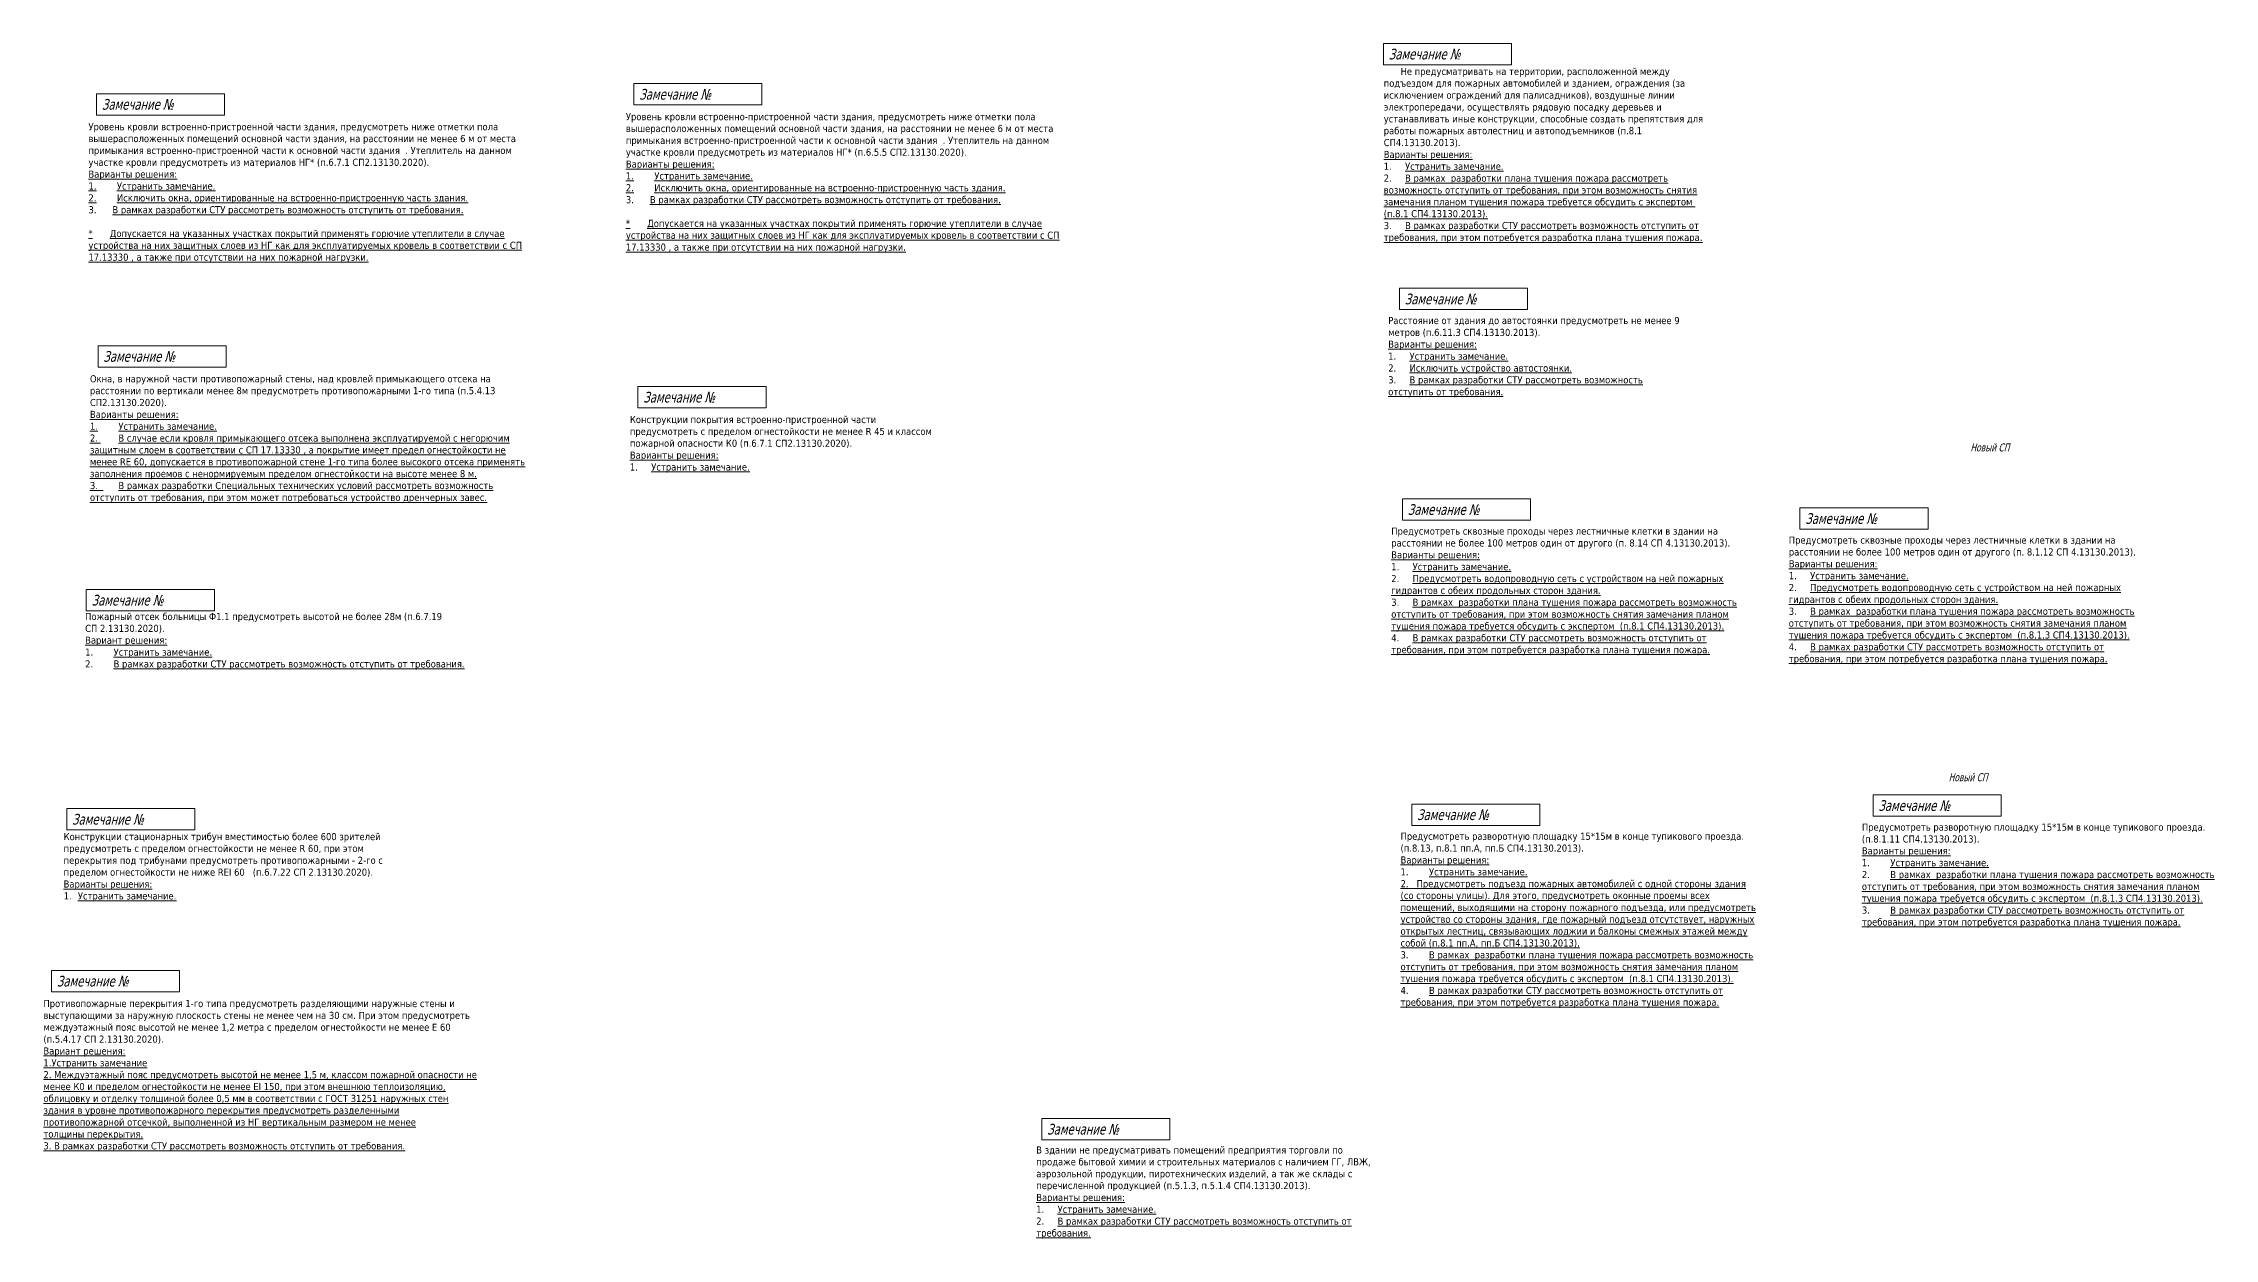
# Model space of a CAD drawing. Header units: millimetres. Extents: x -204396 to 1997851, y -2958255 to 237418.
# Drawn here: x 259811 to 442973, y -771096 to -670288 of the extents above; entities that cross this region are included whole.
import ezdxf

# ---------------------------------------------------------------- set-up
doc = ezdxf.new("R2010")
doc.units = ezdxf.units.MM
doc.layers.add('экспертиза', color=1, linetype='Continuous', lineweight=0)
doc.styles.add('ЭКСПЕРТИЗА', font='tahoma.ttf')

msp = doc.modelspace()

# ---------------------------------------------------------------- linework, layer by layer
at = {"layer": 'экспертиза', "lineweight": 0, "transparency": 33554687}
msp.add_lwpolyline([(372856, -670288), (383656, -670288), (383656, -672088), (372856, -672088), (372856, -670288)], dxfattribs=at)
at = {"layer": 'экспертиза', "lineweight": 0}
for points in [[(309631, -673676), (320431, -673676), (320431, -675476), (309631, -675476), (309631, -673676)], [(264293, -674526), (275093, -674526), (275093, -676326), (264293, -676326), (264293, -674526)], [(374204, -690942), (385004, -690942), (385004, -692742), (374204, -692742), (374204, -690942)], [(264419, -695788), (275219, -695788), (275219, -697588), (264419, -697588), (264419, -695788)], [(309969, -699225), (320769, -699225), (320769, -701025), (309969, -701025), (309969, -699225)], [(374460, -708702), (385260, -708702), (385260, -710502), (374460, -710502), (374460, -708702)], [(407998, -709461), (418798, -709461), (418798, -711261), (407998, -711261), (407998, -709461)], [(263430, -716348), (274230, -716348), (274230, -718148), (263430, -718148), (263430, -716348)], [(375244, -734441), (386044, -734441), (386044, -736241), (375244, -736241), (375244, -734441)], [(414162, -733671), (424962, -733671), (424962, -735471), (414162, -735471), (414162, -733671)], [(261777, -734828), (272577, -734828), (272577, -736628), (261777, -736628), (261777, -734828)], [(260493, -748484), (271293, -748484), (271293, -750284), (260493, -750284), (260493, -748484)], [(344041, -760970), (354841, -760970), (354841, -762770), (344041, -762770), (344041, -760970)]]:
    msp.add_lwpolyline(points, dxfattribs=at)

# ---------------------------------------------------------------- texts
at = {"layer": 'экспертиза', "lineweight": 0, "ltscale": 100, "transparency": 33554687, "style": 'ЭКСПЕРТИЗА', "oblique": 14.99998, "width": 0.8}
msp.add_text('Замечание №', height=900, dxfattribs=at).set_placement((373306, -671638))
at = {"layer": 'экспертиза', "lineweight": 0, "style": 'ЭКСПЕРТИЗА', "oblique": 14.99998, "width": 0.8}
for p in [(264743, -675876), (310081, -675026), (374654, -692292), (264869, -697138), (310419, -700575), (374910, -710052), (408448, -710811), (414612, -735021), (262227, -736178), (375694, -735791), (260943, -749834), (344491, -762320)]:
    msp.add_text('Замечание №', height=900, dxfattribs=at).set_placement(p)
at = {"layer": 'экспертиза', "color": 2, "lineweight": 0, "style": 'ЭКСПЕРТИЗА', "oblique": 14.99998, "width": 0.8}
for p in [(422377, -704700), (420540, -732517)]:
    msp.add_text('Новый СП', height=675, dxfattribs=at).set_placement(p)
at = {"layer": 'экспертиза', "lineweight": 0, "ltscale": 100, "style": 'ЭКСПЕРТИЗА', "oblique": 14.99998, "width": 0.8}
msp.add_text('Замечание №', height=900, dxfattribs=at).set_placement((263880, -717698))
at = {"layer": 'экспертиза', "lineweight": 0, "ltscale": 100, "char_height": 600, "attachment_point": 1, "style": 'ЭКСПЕРТИЗА'}
for s, insert, width in [('\\pi1420.002;Не предусматривать на территории, расположенной между подъездом для пожарных автомобилей и зданием, ограждения (за исключением ограждений для палисадников), воздушные линии электропередачи, осуществлять рядовую посадку деревьев и устанавливать иные конструкции, способные создать препятствия для работы пожарных автолестниц и автоподъемников (п.8.1 СП4.13130.2013).\\P\\pi0;{\\L\\C6;Варианты решения:\\P\\pt1800;\\l1.^I\\LУстранить замечание.\\P\\l2.^I\\LВ рамках  разработки плана тушения пожара рассмотреть возможность отступить от требования, при этом возможность снятия замечания планом тушения пожара требуется обсудить с экспертом  (п.8.1 СП4.13130.2013).\\P\\l3.^I\\LВ рамках разработки СТУ рассмотреть возможность отступить от требования, при этом потребуется разработка плана тушения пожара.}', (372881, -672347), 28149.36), ('Уровень кровли встроенно-пристроенной части здания, предусмотреть ниже отметки пола вышерасположенных помещений основной части здания, на расстоянии не менее 6 м от места примыкания встроенно-пристроенной части к основной части здания  . Утеплитель на данном участке кровли предусмотреть из материалов НГ* (п.6.7.1 СП2.13130.2020).\\P{\\L\\C6;Варианты решения:}\\P{\\L\\C6;1.^IУстранить замечание.\\P2.^IИсключить окна, ориентированные на встроенно-пристроенную часть здания.\\P\\pt1800;\\l3.^I\\L В рамках разработки СТУ рассмотреть возможность отступить от требования.\\P\\P*^IДопускается на указанных участках покрытий применять горючие утеплители в случае устройства на них защитных слоев из НГ как для эксплуатируемых кровель в соответствии с СП 17.13330 , а также при отсутствии на них пожарной нагрузки.}', (263610, -677013), 36725.58), ('Уровень кровли встроенно-пристроенной части здания, предусмотреть ниже отметки пола вышерасположенных помещений основной части здания, на расстоянии не менее 6 м от места примыкания встроенно-пристроенной части к основной части здания  . Утеплитель на данном участке кровли предусмотреть из материалов НГ* (п.6.5.5 СП2.13130.2020).\\P{\\L\\C6;Варианты решения:}\\P{\\L\\C6;1.^IУстранить замечание.\\P2.^IИсключить окна, ориентированные на встроенно-пристроенную часть здания.\\P\\pt1800;\\l3.^I\\L В рамках разработки СТУ рассмотреть возможность отступить от требования.\\P\\P*^IДопускается на указанных участках покрытий применять горючие утеплители в случае устройства на них защитных слоев из НГ как для эксплуатируемых кровель в соответствии с СП 17.13330 , а также при отсутствии на них пожарной нагрузки.}', (308948, -676163), 36725.58), ('Расстояние от здания до автостоянки предусмотреть не менее 9 метров (п.6.11.3 СП4.13130.2013).\\P{\\L\\C6;Варианты решения:\\P\\pt1800;\\l1.^I\\LУстранить замечание.\\P\\l2.^I\\LИсключить устройство автостоянки.\\P\\l3.^I\\LВ рамках разработки СТУ рассмотреть возможность отступить от требования.}', (373261, -693361), 25338.67), ('Окна, в наружной части противопожарный стены, над кровлей примыкающего отсека на расстоянии по вертикали менее 8м предусмотреть противопожарными 1-го типа (п.5.4.13 СП2.13130.2020).\\P{\\L\\C6;Варианты решения:}\\P{\\L\\C6;1.^IУстранить замечание.\\P2. ^IВ случае если кровля примыкающего отсека выполнена эксплуатируемой с негорючим защитным слоем в соответствии с СП 17.13330 , а покрытие имеет предел огнестойкости не менее RE 60, допускается в противопожарной стене 1-го типа более высокого отсека применять заполнения проемов с ненормируемым пределом огнестойкости на высоте менее 8 м.\\P3.  ^IВ рамках разработки Специальных технических условий рассмотреть возможность отступить от требования, при этом может потребоваться устройство дренчерных завес.}', (263736, -698275), 36725.58), ('\\pt1200;Конструкции покрытия встроенно-пристроенной части предусмотреть с пределом огнестойкости не менее R 45 и классом пожарной опасности К0 (п.6.7.1 СП2.13130.2020).{\\L\\C6;\\PВарианты решения:\\P\\pt1800;\\l1.^I\\LУстранить замечание.}', (309286, -701712), 25619.39), ('\\pt2400;Предусмотреть сквозные проходы через лестничные клетки в здании на расстоянии не более 100 метров один от другого (п. 8.14 СП 4.13130.2013).\\P{\\L\\C6;Варианты решения:\\P\\pt1800;\\l1.^I\\LУстранить замечание.\\P\\l2.^I\\LПредусмотреть водопроводную сеть с устройством на ней пожарных гидрантов с обеих продольных сторон здания.\\P\\l3.^I\\LВ рамках  разработки плана тушения пожара рассмотреть возможность отступить от требования, при этом возможность снятия замечания планом тушения пожара требуется обсудить с экспертом  (п.8.1 СП4.13130.2013).\\P\\l4.^I\\LВ рамках разработки СТУ рассмотреть возможность отступить от требования, при этом потребуется разработка плана тушения пожара.}', (373517, -711121), 30037.46), ('\\pt2400;Предусмотреть сквозные проходы через лестничные клетки в здании на расстоянии не более 100 метров один от другого (п. 8.1.12 СП 4.13130.2013).\\P{\\L\\C6;Варианты решения:\\P\\pt1800;\\l1.^I\\LУстранить замечание.\\P\\l2.^I\\LПредусмотреть водопроводную сеть с устройством на ней пожарных гидрантов с обеих продольных сторон здания.\\P\\l3.^I\\LВ рамках  разработки плана тушения пожара рассмотреть возможность отступить от требования, при этом возможность снятия замечания планом тушения пожара требуется обсудить с экспертом  (п.8.1.3 СП4.13130.2013).\\P\\l4.^I\\LВ рамках разработки СТУ рассмотреть возможность отступить от требования, при этом потребуется разработка плана тушения пожара.}', (407055, -711880), 30037.46), ('Пожарный отсек больницы Ф1.1 предусмотреть высотой не более 28м (п.6.7.19 СП 2.13130.2020).{\\A1;\\P\\L\\C6;Вариант решения:\\P\\l1.^I\\LУстранить замечание.\\P\\A0;\\l2.^I\\LВ рамках разработки СТУ рассмотреть возможность отступить от требования.}', (263331, -718325), 30348.77), ('\\pt2400;Предусмотреть разворотную площадку 15*15м в конце тупикового проезда. (п.8.1.11 СП4.13130.2013).\\P{\\L\\C6;Варианты решения:\\P\\l1.^I\\LУстранить замечание.\\P\\l2.^I\\LВ рамках  разработки плана тушения пожара рассмотреть возможность отступить от требования, при этом возможность снятия замечания планом тушения пожара требуется обсудить с экспертом  (п.8.1.3 СП4.13130.2013).\\P\\l3.^I\\LВ рамках разработки СТУ рассмотреть возможность отступить от требования, при этом потребуется разработка плана тушения пожара.}', (413219, -736090), 30037.46), ('\\pt1200;Конструкции стационарных трибун вместимостью более 600 зрителей предусмотреть с пределом огнестойкости не менее R 60, при этом перекрытия под трибунами предусмотреть противопожарными - 2-го с пределом огнестойкости не ниже REI 60   (п.6.7.22 СП 2.13130.2020).\\P{\\L\\C6;Варианты решения:\\P\\l1.^I\\LУстранить замечание.}', (261516, -736891), 29427.02), ('\\pt2400;Предусмотреть разворотную площадку 15*15м в конце тупикового проезда. (п.8.13, п.8.1 пп.А, пп.Б СП4.13130.2013).\\P{\\L\\C6;Варианты решения:\\P\\l1.^I\\LУстранить замечание.\\P2.   Предусмотреть подъезд пожарных автомобилей с одной стороны здания (со стороны улицы). Для этого, предусмотреть оконные проемы всех помещений, выходящими на сторону пожарного подъезда, или предусмотреть устройство со стороны здания, где пожарный подъезд отсутствует, наружных открытых лестниц, связывающих лоджии и балконы смежных этажей между собой (п.8.1 пп.А, пп.Б СП4.13130.2013).\\P\\l3.^I\\LВ рамках  разработки плана тушения пожара рассмотреть возможность отступить от требования, при этом возможность снятия замечания планом тушения пожара требуется обсудить с экспертом  (п.8.1 СП4.13130.2013).\\P\\l4.^I\\LВ рамках разработки СТУ рассмотреть возможность отступить от требования, при этом потребуется разработка плана тушения пожара.}', (374301, -736860), 30037.46), ('Противопожарные перекрытия 1-го типа предусмотреть разделяющими наружные стены и выступающими за наружную плоскость стены не менее чем на 30 см. При этом предусмотреть междуэтажный пояс высотой не менее 1,2 метра с пределом огнестойкости не менее E 60 (п.5.4.17 СП 2.13130.2020).^J{\\L\\C6;Вариант решения:^J1.Устранить замечание ^J2. Междуэтажный пояс предусмотреть высотой не менее 1,5 м, классом пожарной опасности не менее К0 и пределом огнестойкости не менее EI 150, при этом внешнюю теплоизоляцию, облицовку и отделку толщиной более 0,5 мм в соответствии с ГОСТ 31251 наружных стен здания в уровне противопожарного перекрытия предусмотреть разделенными противопожарной отсечкой, выполненной из НГ вертикальным размером не менее толщины\\~перекрытия.\\P3. В рамках разработки СТУ рассмотреть возможность отступить от требования.}', (259811, -750971), 36725.58), ('В здании не предусматривать помещений предприятия торговли по продаже бытовой химии и строительных материалов с наличием ГГ, ЛВЖ, аэрозольной продукции, пиротехнических изделий, а так же склады с перечисленной продукцией (п.5.1.3, п.5.1.4 СП4.13130.2013).\\P{\\L\\C6;Варианты решения:\\P\\pt1800;\\l1.^I\\LУстранить замечание.\\P\\l2.^I\\LВ рамках разработки СТУ рассмотреть возможность отступить от требования.}', (343568, -763323), 28958.67)]:
    msp.add_mtext(s, dxfattribs=dict(at, insert=insert, width=width))

doc.saveas('drawing.dxf')
